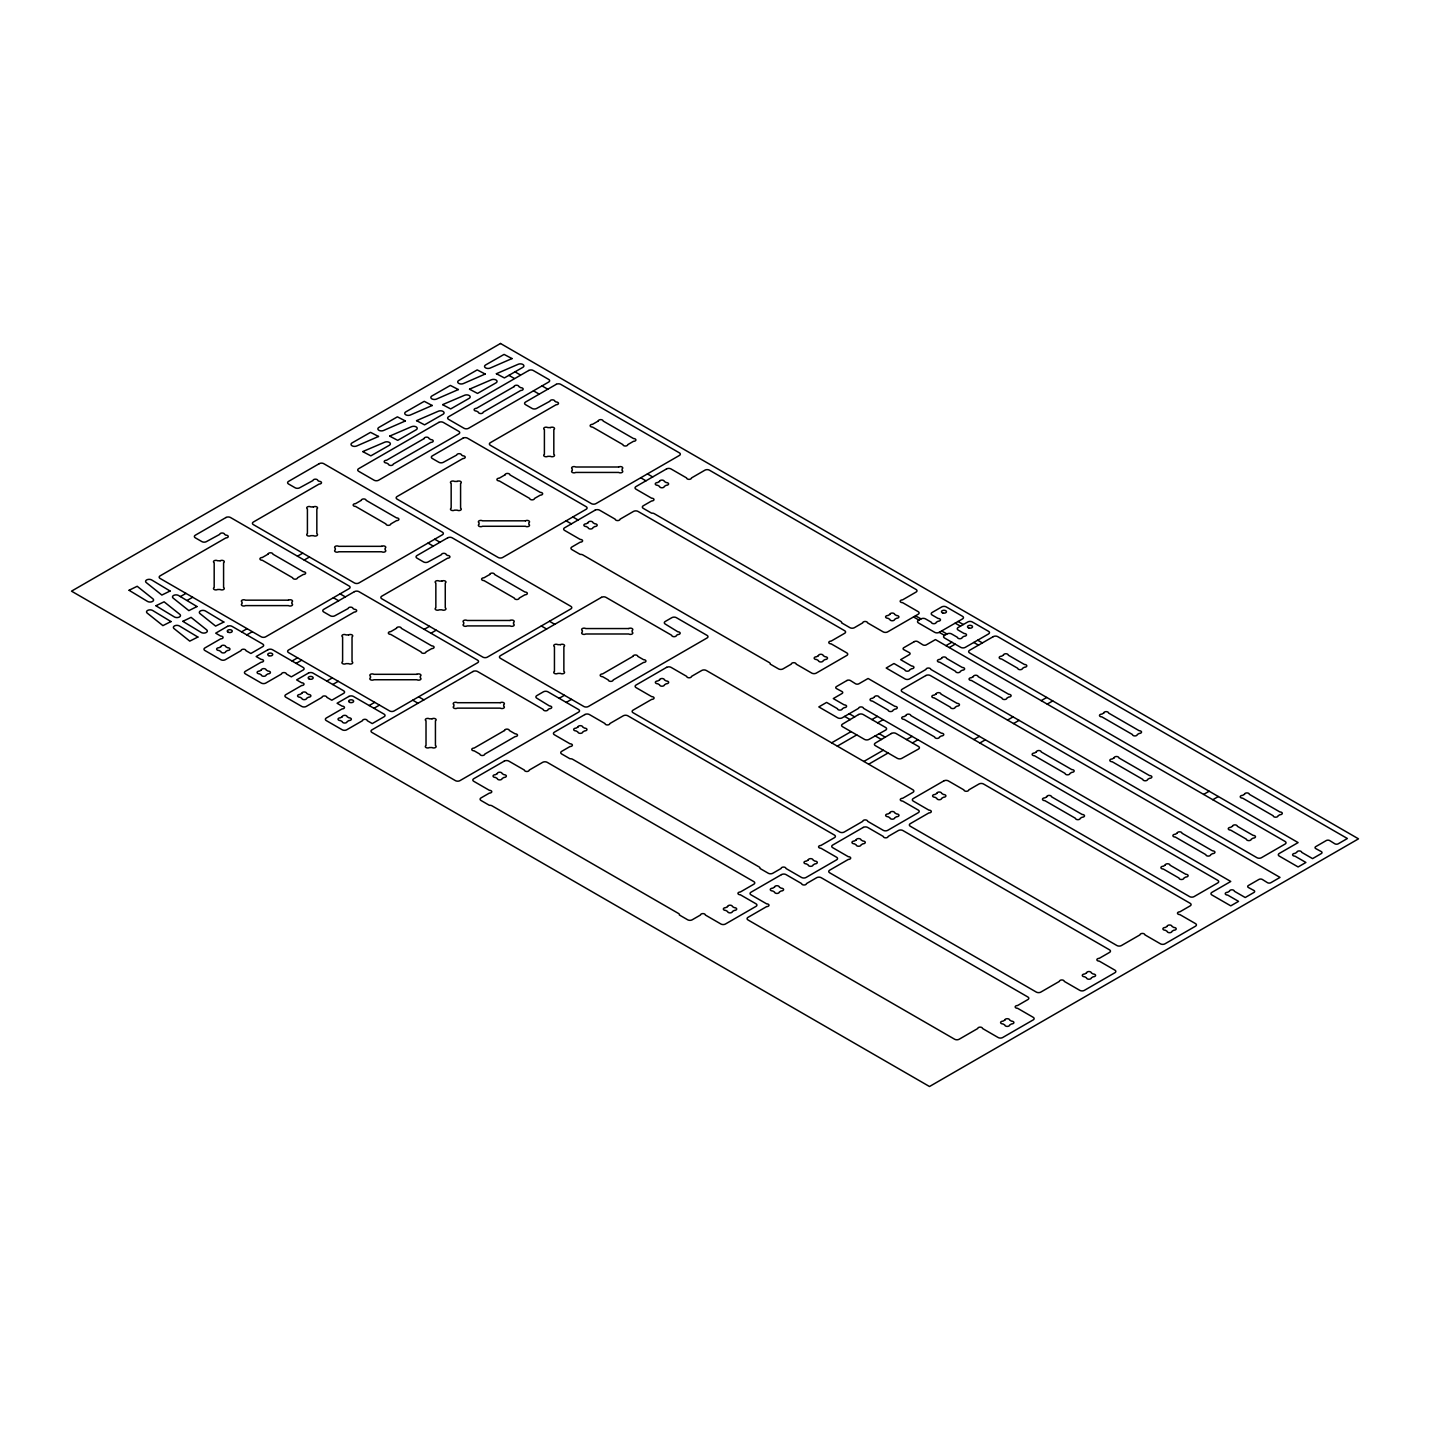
<?xml version="1.0" encoding="UTF-8"?>
<svg xmlns="http://www.w3.org/2000/svg" width="1430" height="1430" viewBox="0 0 1430 1430"><rect width="100%" height="100%" fill="white"/><g stroke="black" fill="none" stroke-linecap="round" stroke-linejoin="round"><path stroke-width="1.5" d="M180.43 596.56L185.954 593.379M187.133 600.439L192.657 597.24M297.476 556.181L302.767 553.142M304.179 560.06L309.47 557.003M241.563 631.863L247.104 628.682M246.8 634.884L252.341 631.702M292.06 661.018L297.583 657.818M296.135 663.377L301.676 660.177M326.791 681.073L332.332 677.874M424.227 629.361L429.501 626.322M332.743 684.505L338.284 681.306M430.931 633.24L436.204 630.183M369.172 705.544L374.696 702.345M373.945 708.297L379.468 705.097M559.166 698.323L564.439 695.284M566.226 702.416L571.5 699.359M921.027 618.886L918.453 620.37A3.164 1.823 0 0 0 918.453 622.944L934.755 632.346A3.164 1.823 0 0 0 939.224 632.346L962.533 618.904A3.164 1.823 0 0 0 962.533 616.312L946.231 606.91A3.164 1.823 0 0 0 941.762 606.91L932.163 612.451A3.164 1.823 0 0 0 932.163 615.043L938.08 618.457A2.395 1.394 0 0 1 940.475 619.851A2.395 1.394 0 0 1 938.08 621.228L936.221 622.3A2.395 1.394 0 0 1 933.826 623.695A2.395 1.394 0 0 1 931.413 622.3L925.496 618.886A3.164 1.823 0 0 0 921.027 618.886L915.486 615.83M944.497 635.403L947.071 633.919A3.164 1.823 0 0 1 951.54 633.919L957.457 637.333A2.395 1.394 0 0 0 959.852 638.727A2.395 1.394 0 0 0 962.265 637.333L964.106 636.261A2.395 1.394 0 0 0 966.519 634.884A2.395 1.394 0 0 0 964.106 633.49L958.189 630.076A3.164 1.823 0 0 1 958.189 627.484L967.806 621.943A3.164 1.823 0 0 1 972.275 621.943L988.559 631.345A3.164 1.823 0 0 1 988.559 633.937L965.25 647.379A3.164 1.823 0 0 1 960.781 647.379L944.497 637.977A3.164 1.823 0 0 1 944.497 635.403L939.26 632.328M945.963 645.645L951.88 642.231M949.27 647.558L955.169 644.144M831.617 742.849L851.065 731.624M871.925 719.576L877.448 716.376M837.319 746.138L856.767 734.913M877.627 722.865L883.168 719.683M863.845 761.457L883.293 750.232M906.549 739.56L912.09 736.379M868.636 764.228L888.084 752.984M912.394 742.939L917.917 739.757M973.848 739.525L979.389 736.343M1007.524 720.094L1013.066 716.895M1041.219 700.646L1046.742 697.447M979.854 742.992L985.395 739.811M1013.53 723.562L1019.072 720.363M1047.225 704.114L1052.748 700.915M1203.631 794.419L1209.172 791.219M1212.819 799.727L1218.36 796.528M958.029 621.496L963.319 624.535M955.186 623.14L960.46 626.179M542.006 385.886L547.797 389.228M515.032 371.872L520.323 374.91M977.691 640.211L982.41 642.928M973.794 642.463L978.531 645.18M508.955 375.375L514.246 378.414M533.462 390.819L539.253 394.162M941.655 630.952L946.946 633.99M913.538 616.956L918.954 620.084M647.433 473.902L652.706 476.959M640.729 477.781L646.002 480.82M572.84 516.963L578.131 520.02M566.137 520.842L571.428 523.88M849.241 713.731L854.729 716.895M879.093 733.644L885.331 737.236M844.612 716.412L850.242 719.648M875.106 735.86L881.47 739.542M434.738 539.217L440.011 542.256M428.035 543.078L433.308 546.135M549.477 621.264L554.751 624.32M541.327 625.982L546.6 629.021M340.09 593.861L345.381 596.9M333.387 597.722L338.678 600.779M418.615 696.821L423.906 699.86M412.752 700.2L418.025 703.256M362.863 451.666L370.853 455.848L389.318 445.284A3.539 2.038 0 0 0 389.514 442.514A3.539 2.038 0 0 0 384.759 442.174L362.88 451.523M378.521 436.472L356.624 446.017A3.539 2.038 0 0 1 351.869 445.677A3.539 2.038 0 0 1 352.066 442.907L370.531 432.343L378.521 436.472M389.711 436.15L397.701 440.351L416.166 429.786A3.539 2.038 0 0 0 416.362 427.016A3.539 2.038 0 0 0 411.608 426.676L389.729 436.079M405.369 420.956L383.472 430.519A3.539 2.038 0 0 1 378.718 430.18A3.539 2.038 0 0 1 378.914 427.409L397.397 416.845L405.369 420.956M416.559 420.652L424.549 424.853L443.032 414.271A3.539 2.038 0 0 0 443.229 411.518A3.539 2.038 0 0 0 438.456 411.179L416.559 420.652M432.235 405.459L410.339 415.022A3.539 2.038 0 0 1 405.566 414.664A3.539 2.038 0 0 1 405.763 411.911L424.245 401.33L432.235 405.53M442.692 404.726L450.682 408.926L469.147 398.362A3.539 2.038 0 0 0 469.344 395.592A3.539 2.038 0 0 0 464.589 395.252L442.71 404.583M458.351 389.55L436.454 399.095A3.539 2.038 0 0 1 431.699 398.756A3.539 2.038 0 0 1 431.896 395.985L450.361 385.421L458.351 389.55M469.541 389.228L477.531 393.429L495.996 382.865A3.539 2.038 0 0 0 496.192 380.094A3.539 2.038 0 0 0 491.437 379.754L469.541 389.157M485.199 374.034L463.302 383.598A3.539 2.038 0 0 1 458.547 383.258A3.539 2.038 0 0 1 458.744 380.487L477.209 369.905L485.199 374.034M496.389 373.731L504.379 377.931L522.844 367.349A3.539 2.038 0 0 0 523.04 364.579A3.539 2.038 0 0 0 518.286 364.239L496.389 373.731M512.065 358.537L490.15 368.082A3.539 2.038 0 0 1 485.396 367.742A3.539 2.038 0 0 1 485.592 364.972L504.075 354.408L512.065 358.608M129.093 590.304L147.522 601.44A3.539 2.038 0 0 0 152.313 601.565A3.539 2.038 0 0 0 152.903 598.812L137.191 586.282L129.111 590.232M155.995 605.82L174.424 616.974A3.539 2.038 0 0 0 179.215 617.099A3.539 2.038 0 0 0 179.805 614.346L164.093 601.816L156.031 605.694M170.081 591.019L161.858 595.059L146.253 582.564A3.539 2.038 0 0 1 146.843 579.829A3.539 2.038 0 0 1 151.634 579.937L170.081 591.019M171.028 621.532L162.913 625.625L147.201 613.095A3.539 2.038 0 0 1 147.791 610.342A3.539 2.038 0 0 1 152.581 610.449L171.01 621.603M182.843 621.335L201.273 632.489A3.539 2.038 0 0 0 206.063 632.596A3.539 2.038 0 0 0 206.671 629.844L191.066 617.349L182.843 621.335M196.983 606.552L188.867 610.628L173.155 598.098A3.539 2.038 0 0 1 173.745 595.363A3.539 2.038 0 0 1 178.536 595.47L196.983 606.552M197.876 637.047L189.761 641.123L174.049 628.592A3.539 2.038 0 0 1 174.639 625.84A3.539 2.038 0 0 1 179.429 625.965L197.876 637.047M223.831 622.05L215.608 626.09L200.003 613.613A3.539 2.038 0 0 1 200.593 610.86A3.539 2.038 0 0 1 205.384 610.968L223.831 622.05M858.554 714.535L842.52 724.116A3.164 1.823 0 0 0 842.52 726.69L864.524 739.399A3.164 1.823 0 0 0 868.993 739.399L885.581 730.14A3.164 1.823 0 0 0 885.671 727.513L863.112 714.482A3.164 1.823 0 0 0 858.554 714.535M891.408 733.483L875.357 743.064A3.164 1.823 0 0 0 875.357 745.656L897.361 758.347A3.164 1.823 0 0 0 901.83 758.347L918.435 749.088A3.164 1.823 0 0 0 918.507 746.478L895.949 733.447A3.164 1.823 0 0 0 891.408 733.483M500.5 343.486L71.5 591.162L929.5 1086.514L1358.5 838.838L500.5 343.486M226.012 517.499L195.284 535.231A3.164 1.823 0 0 0 195.284 537.805L201.916 541.63A3.164 1.823 0 0 0 206.313 541.666L219.755 534.355A2.395 1.394 0 0 1 222.204 533.015A2.395 1.394 0 0 1 224.564 534.391L225.851 535.142A2.395 1.394 0 0 1 228.246 536.518A2.395 1.394 0 0 1 225.851 537.912L160.106 575.861A3.164 1.823 0 0 0 160.106 578.453L261.207 636.815A3.164 1.823 0 0 0 265.676 636.815L349.17 588.606A3.164 1.823 0 0 0 349.17 586.032L230.48 517.499A3.164 1.823 0 0 0 226.012 517.499M319.265 463.66L288.538 481.392A3.164 1.823 0 0 0 288.538 483.983L295.152 487.791A3.164 1.823 0 0 0 299.549 487.845L313.009 480.516A2.395 1.394 0 0 1 315.44 479.175A2.395 1.394 0 0 1 317.818 480.569L319.087 481.302A2.395 1.394 0 0 1 321.5 482.697A2.395 1.394 0 0 1 319.087 484.073L253.342 522.039A3.164 1.823 0 0 0 253.342 524.613L354.443 582.975A3.164 1.823 0 0 0 358.912 582.975L442.424 534.766A3.164 1.823 0 0 0 442.424 532.192L323.734 463.66A3.164 1.823 0 0 0 319.265 463.66M438.813 422.404L358.626 468.7A3.164 1.823 0 0 0 358.626 471.274L374.142 480.23A3.164 1.823 0 0 0 378.61 480.23L458.798 433.933A3.164 1.823 0 0 0 458.798 431.36L443.282 422.404A3.164 1.823 0 0 0 438.813 422.404M528.743 370.477L448.555 416.774A3.164 1.823 0 0 0 448.555 419.348L464.071 428.303A3.164 1.823 0 0 0 468.54 428.303L548.727 382.024A3.164 1.823 0 0 0 548.727 379.433L533.211 370.477A3.164 1.823 0 0 0 528.743 370.477M424.174 438.545L386.583 460.246A2.395 1.394 0 0 0 384.187 461.622A2.395 1.394 0 0 0 386.583 463.016L388.442 464.089A2.395 1.394 0 0 0 390.855 465.465A2.395 1.394 0 0 0 393.25 464.089L430.841 442.388A2.395 1.394 0 0 0 433.236 440.994A2.395 1.394 0 0 0 430.841 439.618L428.982 438.545A2.395 1.394 0 0 0 426.569 437.151A2.395 1.394 0 0 0 424.174 438.545M514.103 386.618L476.512 408.319A2.395 1.394 0 0 0 474.117 409.713A2.395 1.394 0 0 0 476.512 411.089L478.371 412.162A2.395 1.394 0 0 0 480.766 413.556A2.395 1.394 0 0 0 483.179 412.162L520.752 390.462A2.395 1.394 0 0 0 523.166 389.085A2.395 1.394 0 0 0 520.752 387.691L518.893 386.618A2.395 1.394 0 0 0 516.498 385.242A2.395 1.394 0 0 0 514.103 386.618M462.998 438.17L432.271 455.902A3.164 1.823 0 0 0 432.271 458.476L438.903 462.301A3.164 1.823 0 0 0 443.3 462.337L456.742 455.026A2.395 1.394 0 0 1 459.191 453.685A2.395 1.394 0 0 1 461.55 455.062L462.837 455.812A2.395 1.394 0 0 1 465.233 457.189A2.395 1.394 0 0 1 462.837 458.583L397.093 496.532A3.164 1.823 0 0 0 397.093 499.124L498.194 557.486A3.164 1.823 0 0 0 502.663 557.486L586.157 509.277A3.164 1.823 0 0 0 586.157 506.685L467.467 438.17A3.164 1.823 0 0 0 462.998 438.17M556.252 384.33L525.525 402.062A3.164 1.823 0 0 0 525.525 404.654L532.139 408.462A3.164 1.823 0 0 0 536.536 408.497L549.996 401.187A2.395 1.394 0 0 1 552.427 399.846A2.395 1.394 0 0 1 554.804 401.222L556.073 401.973A2.395 1.394 0 0 1 558.486 403.349A2.395 1.394 0 0 1 556.073 404.744L490.329 442.692A3.164 1.823 0 0 0 490.329 445.284L591.43 503.646A3.164 1.823 0 0 0 595.899 503.646L679.411 455.437A3.164 1.823 0 0 0 679.411 452.863L560.721 384.33A3.164 1.823 0 0 0 556.252 384.33M268.071 554.161L262.316 557.486A2.395 1.394 0 0 0 259.92 558.88A2.395 1.394 0 0 0 262.316 560.256L292.703 577.809A2.395 1.394 0 0 0 295.116 579.186A2.395 1.394 0 0 0 297.512 577.809L303.267 574.485A2.395 1.394 0 0 0 305.663 573.09A2.395 1.394 0 0 0 303.267 571.714L272.88 554.161A2.395 1.394 0 0 0 270.467 552.784A2.395 1.394 0 0 0 268.071 554.161M361.325 500.321L355.57 503.646A2.395 1.394 0 0 0 353.156 505.04A2.395 1.394 0 0 0 355.57 506.417L385.957 523.97A2.395 1.394 0 0 0 388.352 525.346A2.395 1.394 0 0 0 390.748 523.97L396.503 520.645A2.395 1.394 0 0 0 398.916 519.251A2.395 1.394 0 0 0 396.503 517.875L366.116 500.321A2.395 1.394 0 0 0 363.721 498.945A2.395 1.394 0 0 0 361.325 500.321M227.531 626.34L215.698 633.168L220.685 636.046A2.395 1.394 0 0 1 223.08 637.44A2.395 1.394 0 0 1 220.685 638.835L204.901 647.933A3.164 1.823 0 0 0 204.901 650.507L220.846 659.713A3.164 1.823 0 0 0 225.314 659.713L241.08 650.614A2.395 1.394 0 0 1 243.493 649.22A2.395 1.394 0 0 1 245.889 650.614L250.876 653.492L262.727 646.646A3.164 1.823 0 0 0 262.727 644.072L232 626.34A3.164 1.823 0 0 0 227.531 626.34M505.058 474.832L499.302 478.156A2.395 1.394 0 0 0 496.907 479.533A2.395 1.394 0 0 0 499.302 480.927L529.69 498.462A2.395 1.394 0 0 0 532.103 499.856A2.395 1.394 0 0 0 534.498 498.462L540.254 495.155A2.395 1.394 0 0 0 542.649 493.761A2.395 1.394 0 0 0 540.254 492.367L509.867 474.832A2.395 1.394 0 0 0 507.453 473.437A2.395 1.394 0 0 0 505.058 474.832M598.312 420.992L592.556 424.317A2.395 1.394 0 0 0 590.143 425.711A2.395 1.394 0 0 0 592.556 427.087L622.944 444.641A2.395 1.394 0 0 0 625.339 446.017A2.395 1.394 0 0 0 627.734 444.641L633.49 441.316A2.395 1.394 0 0 0 635.903 439.922A2.395 1.394 0 0 0 633.49 438.545L603.102 420.992A2.395 1.394 0 0 0 600.707 419.616A2.395 1.394 0 0 0 598.312 420.992M220.899 646.646L219.04 647.719A2.395 1.394 0 0 0 216.627 649.095A2.395 1.394 0 0 0 219.04 650.489L220.899 651.562A2.395 1.394 0 0 0 223.295 652.938A2.395 1.394 0 0 0 225.69 651.562L227.549 650.489A2.395 1.394 0 0 0 229.962 649.095A2.395 1.394 0 0 0 227.549 647.719L225.69 646.646A2.395 1.394 0 0 0 223.295 645.252A2.395 1.394 0 0 0 220.899 646.646M354.443 591.645L323.716 609.377A3.164 1.823 0 0 0 323.716 611.969L330.348 615.776A3.164 1.823 0 0 0 334.745 615.83L348.187 608.501A2.395 1.394 0 0 1 350.636 607.16A2.395 1.394 0 0 1 352.995 608.554L354.282 609.287A2.395 1.394 0 0 1 356.678 610.682A2.395 1.394 0 0 1 354.282 612.058L288.538 650.024A3.164 1.823 0 0 0 288.538 652.598L389.639 710.96A3.164 1.823 0 0 0 394.108 710.96L477.602 662.751A3.164 1.823 0 0 0 477.602 660.177L358.912 591.645A3.164 1.823 0 0 0 354.443 591.645M447.697 537.805L416.97 555.555A3.164 1.823 0 0 0 416.97 558.129L423.584 561.954A3.164 1.823 0 0 0 427.981 561.99L441.441 554.679A2.395 1.394 0 0 1 443.872 553.321A2.395 1.394 0 0 1 446.249 554.715L447.519 555.448A2.395 1.394 0 0 1 449.932 556.842A2.395 1.394 0 0 1 447.519 558.218L381.774 596.185A3.164 1.823 0 0 0 381.774 598.759L482.875 657.139A3.164 1.823 0 0 0 487.344 657.139L570.856 608.912A3.164 1.823 0 0 0 570.856 606.338L452.166 537.805A3.164 1.823 0 0 0 447.697 537.805M268 649.703L256.149 656.531L261.136 659.409A2.395 1.394 0 0 1 263.549 660.803A2.395 1.394 0 0 1 261.136 662.197L245.37 671.296A3.164 1.823 0 0 0 245.37 673.87L261.315 683.075A3.164 1.823 0 0 0 265.783 683.075L281.549 673.977A2.395 1.394 0 0 1 283.944 672.583A2.395 1.394 0 0 1 286.358 673.977L291.345 676.855L303.178 670.009A3.164 1.823 0 0 0 303.178 667.435L272.469 649.703A3.164 1.823 0 0 0 268 649.703M261.35 670.009L259.491 671.081A2.395 1.394 0 0 0 257.096 672.457A2.395 1.394 0 0 0 259.491 673.852L261.35 674.924A2.395 1.394 0 0 0 263.764 676.301A2.395 1.394 0 0 0 266.159 674.924L268.018 673.852A2.395 1.394 0 0 0 270.413 672.457A2.395 1.394 0 0 0 268.018 671.081L266.159 670.009A2.395 1.394 0 0 0 263.764 668.614A2.395 1.394 0 0 0 261.35 670.009M308.469 673.065L296.618 679.894L301.605 682.771A2.395 1.394 0 0 1 304.018 684.166A2.395 1.394 0 0 1 301.605 685.542L285.839 694.658A3.164 1.823 0 0 0 285.839 697.232L301.784 706.438A3.164 1.823 0 0 0 306.252 706.438L322.018 697.34A2.395 1.394 0 0 1 324.413 695.945A2.395 1.394 0 0 1 326.827 697.34L331.814 700.217L343.647 693.371A3.164 1.823 0 0 0 343.647 690.797L312.938 673.065A3.164 1.823 0 0 0 308.469 673.065M595.112 510.17L564.564 527.813A3.164 1.823 0 0 0 564.564 530.387L580.187 539.414A2.395 1.394 0 0 1 582.6 540.808A2.395 1.394 0 0 1 580.187 542.185L571.857 547.011A3.164 1.823 0 0 0 571.857 549.585L580.169 554.393A3.164 1.823 0 0 1 582.832 554.912L769.304 662.573A3.164 1.823 0 0 1 770.198 664.092L778.528 668.9A3.164 1.823 0 0 0 782.997 668.9L791.326 664.092A2.395 1.394 0 0 1 793.739 662.698A2.395 1.394 0 0 1 796.135 664.092L811.775 673.119A3.164 1.823 0 0 0 816.244 673.119L846.792 655.476A3.164 1.823 0 0 0 846.792 652.884L831.17 643.857A2.395 1.394 0 0 1 828.774 642.481A2.395 1.394 0 0 1 831.17 641.087L844.665 633.293A3.164 1.823 0 0 0 844.665 630.719L637.995 511.404A3.164 1.823 0 0 0 633.526 511.404L620.03 519.197A2.395 1.394 0 0 1 617.617 520.574A2.395 1.394 0 0 1 615.222 519.197L599.581 510.17A3.164 1.823 0 0 0 595.112 510.17M666.523 468.933L635.975 486.575A3.164 1.823 0 0 0 635.975 489.167L651.597 498.194A2.395 1.394 0 0 1 653.993 499.571A2.395 1.394 0 0 1 651.597 500.965L643.268 505.773A3.164 1.823 0 0 0 643.268 508.347L651.58 513.155A3.164 1.823 0 0 1 654.243 513.674L840.715 621.335A3.164 1.823 0 0 1 841.609 622.872L849.938 627.681A3.164 1.823 0 0 0 854.407 627.681L862.737 622.854A2.395 1.394 0 0 1 865.15 621.478A2.395 1.394 0 0 1 867.545 622.854L883.186 631.881A3.164 1.823 0 0 0 887.655 631.881L918.203 614.239A3.164 1.823 0 0 0 918.203 611.665L902.58 602.638A2.395 1.394 0 0 1 900.167 601.244A2.395 1.394 0 0 1 902.58 599.867L916.076 592.074A3.164 1.823 0 0 0 916.076 589.5L709.405 470.166A3.164 1.823 0 0 0 704.936 470.166L691.441 477.96A2.395 1.394 0 0 1 689.028 479.354A2.395 1.394 0 0 1 686.632 477.96L670.992 468.933A3.164 1.823 0 0 0 666.523 468.933M396.503 628.306L390.748 631.631A2.395 1.394 0 0 0 388.352 633.025A2.395 1.394 0 0 0 390.748 634.402L421.135 651.955A2.395 1.394 0 0 0 423.548 653.331A2.395 1.394 0 0 0 425.943 651.955L431.699 648.63A2.395 1.394 0 0 0 434.094 647.236A2.395 1.394 0 0 0 431.699 645.86L401.312 628.306A2.395 1.394 0 0 0 398.899 626.93A2.395 1.394 0 0 0 396.503 628.306M489.757 574.485L484.001 577.792A2.395 1.394 0 0 0 481.588 579.186A2.395 1.394 0 0 0 484.001 580.58L514.389 598.115A2.395 1.394 0 0 0 516.784 599.51A2.395 1.394 0 0 0 519.179 598.115L524.935 594.791A2.395 1.394 0 0 0 527.348 593.414A2.395 1.394 0 0 0 524.935 592.02L494.548 574.485A2.395 1.394 0 0 0 492.152 573.09A2.395 1.394 0 0 0 489.757 574.485M588.123 522.701L586.264 523.773A2.395 1.394 0 0 0 583.869 525.15A2.395 1.394 0 0 0 586.264 526.544L588.123 527.616A2.395 1.394 0 0 0 590.519 528.993A2.395 1.394 0 0 0 592.932 527.616L594.773 526.544A2.395 1.394 0 0 0 597.186 525.15A2.395 1.394 0 0 0 594.773 523.773L592.932 522.701A2.395 1.394 0 0 0 590.519 521.307A2.395 1.394 0 0 0 588.123 522.701M659.534 481.463L657.675 482.536A2.395 1.394 0 0 0 655.262 483.93A2.395 1.394 0 0 0 657.675 485.306L659.534 486.379A2.395 1.394 0 0 0 661.929 487.773A2.395 1.394 0 0 0 664.324 486.379L666.183 485.306A2.395 1.394 0 0 0 668.597 483.93A2.395 1.394 0 0 0 666.183 482.536L664.324 481.463A2.395 1.394 0 0 0 661.929 480.087A2.395 1.394 0 0 0 659.534 481.463M301.819 693.371L299.96 694.444A2.395 1.394 0 0 0 297.565 695.82A2.395 1.394 0 0 0 299.96 697.214L301.819 698.287A2.395 1.394 0 0 0 304.233 699.663A2.395 1.394 0 0 0 306.628 698.287L308.487 697.214A2.395 1.394 0 0 0 310.882 695.82A2.395 1.394 0 0 0 308.487 694.444L306.628 693.371A2.395 1.394 0 0 0 304.233 691.977A2.395 1.394 0 0 0 301.819 693.371M348.92 696.428L337.087 703.256L342.074 706.134A2.395 1.394 0 0 1 344.469 707.528A2.395 1.394 0 0 1 342.074 708.923L326.29 718.021A3.164 1.823 0 0 0 326.29 720.595L342.235 729.8A3.164 1.823 0 0 0 346.704 729.8L362.487 720.702A2.395 1.394 0 0 1 364.882 719.308A2.395 1.394 0 0 1 367.278 720.702L372.265 723.58L384.116 716.734A3.164 1.823 0 0 0 384.116 714.16L353.389 696.428A3.164 1.823 0 0 0 348.92 696.428M342.288 716.734L340.429 717.806A2.395 1.394 0 0 0 338.034 719.183A2.395 1.394 0 0 0 340.429 720.577L342.288 721.65A2.395 1.394 0 0 0 344.684 723.026A2.395 1.394 0 0 0 347.097 721.65L348.938 720.577A2.395 1.394 0 0 0 351.351 719.183A2.395 1.394 0 0 0 348.938 717.806L347.097 716.734A2.395 1.394 0 0 0 344.684 715.34A2.395 1.394 0 0 0 342.288 716.734M473.044 671.492L371.943 729.854A3.164 1.823 0 0 0 371.943 732.446L455.455 780.655A3.164 1.823 0 0 0 459.924 780.655L578.614 712.122A3.164 1.823 0 0 0 578.614 709.548L547.904 691.798A3.164 1.823 0 0 0 543.436 691.798L536.804 695.624A3.164 1.823 0 0 0 536.75 698.162L549.424 705.937A2.395 1.394 0 0 1 551.748 707.332A2.395 1.394 0 0 1 549.352 708.708L548.065 709.441A2.395 1.394 0 0 1 545.67 710.835A2.395 1.394 0 0 1 543.257 709.441L477.513 671.492A3.164 1.823 0 0 0 473.044 671.492M601.476 597.347L500.375 655.709A3.164 1.823 0 0 0 500.375 658.283L583.887 706.509A3.164 1.823 0 0 0 588.356 706.509L707.046 637.977A3.164 1.823 0 0 0 707.046 635.385L676.336 617.653A3.164 1.823 0 0 0 671.868 617.653L665.236 621.478A3.164 1.823 0 0 0 665.182 624.016L677.856 631.792A2.395 1.394 0 0 1 680.179 633.186A2.395 1.394 0 0 1 677.784 634.562L676.497 635.295A2.395 1.394 0 0 1 674.102 636.69A2.395 1.394 0 0 1 671.689 635.295L605.945 597.347A3.164 1.823 0 0 0 601.476 597.347M504.558 730.498L474.17 748.051A2.395 1.394 0 0 0 471.757 749.427A2.395 1.394 0 0 0 474.17 750.822L479.926 754.146A2.395 1.394 0 0 0 482.321 755.523A2.395 1.394 0 0 0 484.716 754.146L515.104 736.593A2.395 1.394 0 0 0 517.517 735.217A2.395 1.394 0 0 0 515.104 733.822L509.348 730.498A2.395 1.394 0 0 0 506.953 729.121A2.395 1.394 0 0 0 504.558 730.498M632.99 656.352L602.602 673.905A2.395 1.394 0 0 0 600.189 675.282A2.395 1.394 0 0 0 602.602 676.676L608.358 680.001A2.395 1.394 0 0 0 610.753 681.377A2.395 1.394 0 0 0 613.148 680.001L643.536 662.448A2.395 1.394 0 0 0 645.949 661.071A2.395 1.394 0 0 0 643.536 659.677L637.78 656.352A2.395 1.394 0 0 0 635.385 654.976A2.395 1.394 0 0 0 632.99 656.352M504.307 761.082L473.741 778.724A3.164 1.823 0 0 0 473.741 781.298L489.382 790.325A2.395 1.394 0 0 1 491.777 791.72A2.395 1.394 0 0 1 489.382 793.096L481.034 797.904A3.164 1.823 0 0 0 481.034 800.496L489.364 805.304A3.164 1.823 0 0 1 492.009 805.823L678.499 913.466A3.164 1.823 0 0 1 679.393 915.003L687.705 919.812A3.164 1.823 0 0 0 692.174 919.812L700.521 915.003A2.395 1.394 0 0 1 702.917 913.609A2.395 1.394 0 0 1 705.33 915.003L720.952 924.03A3.164 1.823 0 0 0 725.421 924.03L755.987 906.388A3.164 1.823 0 0 0 755.987 903.796L740.347 894.769A2.395 1.394 0 0 1 737.952 893.393A2.395 1.394 0 0 1 740.347 891.998L753.842 884.205A3.164 1.823 0 0 0 753.842 881.631L547.172 762.315A3.164 1.823 0 0 0 542.703 762.315L529.207 770.091A2.395 1.394 0 0 1 526.812 771.485A2.395 1.394 0 0 1 524.417 770.091L508.776 761.082A3.164 1.823 0 0 0 504.307 761.082M584.924 714.535L554.357 732.178A3.164 1.823 0 0 0 554.357 734.752L569.998 743.779A2.395 1.394 0 0 1 572.393 745.173A2.395 1.394 0 0 1 569.998 746.549L561.65 751.376A3.164 1.823 0 0 0 561.65 753.95L569.98 758.758A3.164 1.823 0 0 1 572.626 759.276L759.098 866.938A3.164 1.823 0 0 1 760.009 868.475L768.321 873.265A3.164 1.823 0 0 0 772.79 873.265L781.138 868.457A2.395 1.394 0 0 1 783.533 867.063A2.395 1.394 0 0 1 785.928 868.457L801.569 877.484A3.164 1.823 0 0 0 806.037 877.484L836.604 859.841A3.164 1.823 0 0 0 836.604 857.249L820.963 848.24A2.395 1.394 0 0 1 818.568 846.846A2.395 1.394 0 0 1 820.963 845.452L834.459 837.676A3.164 1.823 0 0 0 834.459 835.084L627.788 715.769A3.164 1.823 0 0 0 623.319 715.769L609.824 723.562A2.395 1.394 0 0 1 607.428 724.939A2.395 1.394 0 0 1 605.015 723.562L589.392 714.535A3.164 1.823 0 0 0 584.924 714.535M666.595 667.363L636.046 685.024A3.164 1.823 0 0 0 636.046 687.598L651.669 696.625A2.395 1.394 0 0 1 654.082 698.019A2.395 1.394 0 0 1 651.669 699.395L633.061 710.138A3.164 1.823 0 0 0 633.061 712.73L839.732 832.046A3.164 1.823 0 0 0 844.201 832.046L862.808 821.303A2.395 1.394 0 0 1 865.222 819.908A2.395 1.394 0 0 1 867.617 821.303L883.257 830.33A3.164 1.823 0 0 0 887.726 830.33L918.275 812.687A3.164 1.823 0 0 0 918.275 810.095L902.652 801.068A2.395 1.394 0 0 1 900.257 799.692A2.395 1.394 0 0 1 902.652 798.298L912.93 792.363A3.164 1.823 0 0 0 912.93 789.789L706.259 670.456A3.164 1.823 0 0 0 701.79 670.456L691.512 676.39A2.395 1.394 0 0 1 689.099 677.784A2.395 1.394 0 0 1 686.704 676.39L671.063 667.363A3.164 1.823 0 0 0 666.595 667.363M497.3 773.612L495.441 774.685A2.395 1.394 0 0 0 493.046 776.061A2.395 1.394 0 0 0 495.441 777.455L497.3 778.528A2.395 1.394 0 0 0 499.714 779.904A2.395 1.394 0 0 0 502.109 778.528L503.968 777.455A2.395 1.394 0 0 0 506.363 776.061A2.395 1.394 0 0 0 503.968 774.685L502.109 773.612A2.395 1.394 0 0 0 499.714 772.218A2.395 1.394 0 0 0 497.3 773.612M577.917 727.066L576.058 728.138A2.395 1.394 0 0 0 573.662 729.514A2.395 1.394 0 0 0 576.058 730.909L577.917 731.981A2.395 1.394 0 0 0 580.33 733.358A2.395 1.394 0 0 0 582.725 731.981L584.584 730.909A2.395 1.394 0 0 0 586.979 729.514A2.395 1.394 0 0 0 584.584 728.138L582.725 727.066A2.395 1.394 0 0 0 580.33 725.671A2.395 1.394 0 0 0 577.917 727.066M659.605 679.911L657.746 680.984A2.395 1.394 0 0 0 655.351 682.36A2.395 1.394 0 0 0 657.746 683.755L659.605 684.827A2.395 1.394 0 0 0 662.001 686.203A2.395 1.394 0 0 0 664.414 684.827L666.255 683.755A2.395 1.394 0 0 0 668.668 682.36A2.395 1.394 0 0 0 666.255 680.984L664.414 679.911A2.395 1.394 0 0 0 662.001 678.517A2.395 1.394 0 0 0 659.605 679.911M818.443 655.673L816.584 656.745A2.395 1.394 0 0 0 814.171 658.122A2.395 1.394 0 0 0 816.584 659.516L818.443 660.589A2.395 1.394 0 0 0 820.838 661.965A2.395 1.394 0 0 0 823.233 660.589L825.092 659.516A2.395 1.394 0 0 0 827.505 658.122A2.395 1.394 0 0 0 825.092 656.745L823.233 655.673A2.395 1.394 0 0 0 820.838 654.279A2.395 1.394 0 0 0 818.443 655.673M889.835 614.435L887.994 615.508A2.395 1.394 0 0 0 885.581 616.902A2.395 1.394 0 0 0 887.994 618.278L889.835 619.351A2.395 1.394 0 0 0 892.249 620.745A2.395 1.394 0 0 0 894.644 619.351L896.503 618.278A2.395 1.394 0 0 0 898.898 616.902A2.395 1.394 0 0 0 896.503 615.508L894.644 614.435A2.395 1.394 0 0 0 892.249 613.059A2.395 1.394 0 0 0 889.835 614.435M846.971 680.501L836.425 686.597A2.395 1.394 0 0 0 836.496 688.599L841.966 691.512A2.395 1.394 0 0 1 842.038 693.514L833.279 698.573L844.201 704.883A2.395 1.394 0 0 1 846.596 706.259A2.395 1.394 0 0 1 844.201 707.653L842.342 708.726A2.395 1.394 0 0 1 839.946 710.102A2.395 1.394 0 0 1 837.533 708.726L826.612 702.416L818.818 706.921L837.712 717.824A3.164 1.823 0 0 0 842.181 717.824L858.644 708.297A2.395 1.394 0 0 1 861.057 706.921A2.395 1.394 0 0 1 863.452 708.297L1189.599 896.61A3.164 1.823 0 0 0 1194.068 896.61L1217.752 882.936A3.164 1.823 0 0 0 1217.752 880.344L868.099 678.481L858.947 683.755A2.395 1.394 0 0 1 855.48 683.719L850.439 680.555A2.395 1.394 0 0 0 846.971 680.501M914.324 641.623L903.778 647.701A2.395 1.394 0 0 0 903.849 649.703L909.337 652.616A2.395 1.394 0 0 1 909.391 654.618L900.632 659.677L911.553 665.987A2.395 1.394 0 0 1 913.949 667.363A2.395 1.394 0 0 1 911.553 668.757L909.695 669.83A2.395 1.394 0 0 1 907.299 671.206A2.395 1.394 0 0 1 904.886 669.83L893.982 663.52L886.189 668.025L905.065 678.928A3.164 1.823 0 0 0 909.534 678.928L926.014 669.401A2.395 1.394 0 0 1 928.41 668.025A2.395 1.394 0 0 1 930.805 669.401L1256.97 857.714A3.164 1.823 0 0 0 1261.439 857.714L1285.105 844.04A3.164 1.823 0 0 0 1285.105 841.466L935.452 639.585L926.3 644.859A2.395 1.394 0 0 1 922.833 644.823L917.792 641.659A2.395 1.394 0 0 0 914.324 641.623M874.302 697.232L872.443 698.305A2.395 1.394 0 0 0 870.048 699.699A2.395 1.394 0 0 0 872.443 701.075L888.209 710.192A2.395 1.394 0 0 0 890.604 711.568A2.395 1.394 0 0 0 893.017 710.192L894.858 709.119A2.395 1.394 0 0 0 897.271 707.725A2.395 1.394 0 0 0 894.858 706.349L879.093 697.232A2.395 1.394 0 0 0 876.697 695.856A2.395 1.394 0 0 0 874.302 697.232M941.655 658.336L939.796 659.409A2.395 1.394 0 0 0 937.401 660.803A2.395 1.394 0 0 0 939.796 662.197L955.562 671.296A2.395 1.394 0 0 0 957.957 672.672A2.395 1.394 0 0 0 960.37 671.296L962.229 670.223A2.395 1.394 0 0 0 964.624 668.829A2.395 1.394 0 0 0 962.229 667.452L946.463 658.336A2.395 1.394 0 0 0 944.05 656.96A2.395 1.394 0 0 0 941.655 658.336M925.889 675.532L902.205 689.206A3.164 1.823 0 0 0 902.205 691.798L1230.765 881.47L1211.889 892.374A3.164 1.823 0 0 0 1211.889 894.966L1230.765 905.851L1238.559 901.365L1227.637 895.055A2.395 1.394 0 0 1 1225.242 893.661A2.395 1.394 0 0 1 1227.637 892.284L1229.496 891.212A2.395 1.394 0 0 1 1231.909 889.818A2.395 1.394 0 0 1 1234.304 891.212L1245.226 897.522L1253.985 892.445A2.395 1.394 0 0 0 1253.913 890.461L1248.444 887.529A2.395 1.394 0 0 1 1248.372 885.528L1258.918 879.45A2.395 1.394 0 0 1 1262.368 879.486L1267.427 882.65A2.395 1.394 0 0 0 1270.895 882.685L1280.029 877.412L930.358 675.532A3.164 1.823 0 0 0 925.889 675.532M993.26 636.636L969.576 650.31A3.164 1.823 0 0 0 969.576 652.902L1298.118 842.592L1279.242 853.478A3.164 1.823 0 0 0 1279.242 856.07L1298.118 866.955L1305.912 862.469L1294.99 856.159A2.395 1.394 0 0 1 1292.595 854.765A2.395 1.394 0 0 1 1294.99 853.388L1296.849 852.316A2.395 1.394 0 0 1 1299.262 850.922A2.395 1.394 0 0 1 1301.658 852.316L1312.579 858.626L1321.338 853.549A2.395 1.394 0 0 0 1321.266 851.565L1315.797 848.634A2.395 1.394 0 0 1 1315.725 846.649L1326.271 840.554A2.395 1.394 0 0 1 1329.721 840.59L1334.78 843.754A2.395 1.394 0 0 0 1338.248 843.789L1347.382 838.516L997.729 636.636A3.164 1.823 0 0 0 993.26 636.636M936.096 694.033L934.237 695.105A2.395 1.394 0 0 0 931.842 696.481A2.395 1.394 0 0 0 934.237 697.876L950.396 707.207A2.395 1.394 0 0 0 952.791 708.583A2.395 1.394 0 0 0 955.204 707.207L957.063 706.134A2.395 1.394 0 0 0 959.459 704.74A2.395 1.394 0 0 0 957.063 703.346L940.904 694.033A2.395 1.394 0 0 0 938.491 692.638A2.395 1.394 0 0 0 936.096 694.033M1003.449 655.137L1001.59 656.209A2.395 1.394 0 0 0 999.195 657.586A2.395 1.394 0 0 0 1001.59 658.98L1017.749 668.311A2.395 1.394 0 0 0 1020.162 669.687A2.395 1.394 0 0 0 1022.557 668.311L1024.416 667.238A2.395 1.394 0 0 0 1026.812 665.844A2.395 1.394 0 0 0 1024.416 664.467L1008.257 655.137A2.395 1.394 0 0 0 1005.862 653.742A2.395 1.394 0 0 0 1003.449 655.137M905.976 715.518L904.118 716.591A2.395 1.394 0 0 0 901.704 717.985A2.395 1.394 0 0 0 904.118 719.361L934.702 737.022A2.395 1.394 0 0 0 937.097 738.416A2.395 1.394 0 0 0 939.492 737.022L941.351 735.95A2.395 1.394 0 0 0 943.764 734.573A2.395 1.394 0 0 0 941.351 733.179L910.767 715.518A2.395 1.394 0 0 0 908.372 714.142A2.395 1.394 0 0 0 905.976 715.518M973.33 676.622L971.471 677.695A2.395 1.394 0 0 0 969.057 679.089A2.395 1.394 0 0 0 971.471 680.466L1002.055 698.126A2.395 1.394 0 0 0 1004.45 699.52A2.395 1.394 0 0 0 1006.863 698.126L1008.704 697.053A2.395 1.394 0 0 0 1011.117 695.677A2.395 1.394 0 0 0 1008.704 694.283L978.12 676.622A2.395 1.394 0 0 0 975.725 675.246A2.395 1.394 0 0 0 973.33 676.622M781.531 874.588L750.965 892.231A3.164 1.823 0 0 0 750.965 894.805L766.605 903.832A2.395 1.394 0 0 1 769 905.226A2.395 1.394 0 0 1 766.605 906.62L747.997 917.363A3.164 1.823 0 0 0 747.997 919.937L954.668 1039.253A3.164 1.823 0 0 0 959.137 1039.253L977.745 1028.51A2.395 1.394 0 0 1 980.14 1027.133A2.395 1.394 0 0 1 982.553 1028.51L998.176 1037.537A3.164 1.823 0 0 0 1002.644 1037.537L1033.211 1019.894A3.164 1.823 0 0 0 1033.211 1017.32L1017.588 1008.293A2.395 1.394 0 0 1 1015.175 1006.899A2.395 1.394 0 0 1 1017.588 1005.522L1027.866 999.588A3.164 1.823 0 0 0 1027.866 996.996L821.178 877.68A3.164 1.823 0 0 0 816.709 877.68L806.449 883.615A2.395 1.394 0 0 1 804.035 884.991A2.395 1.394 0 0 1 801.64 883.615L786 874.588A3.164 1.823 0 0 0 781.531 874.588M863.22 827.434L832.653 845.076A3.164 1.823 0 0 0 832.653 847.65L848.294 856.677A2.395 1.394 0 0 1 850.689 858.072A2.395 1.394 0 0 1 848.294 859.448L829.668 870.191A3.164 1.823 0 0 0 829.668 872.783L1036.339 992.098A3.164 1.823 0 0 0 1040.808 992.098L1059.433 981.355A2.395 1.394 0 0 1 1061.829 979.961A2.395 1.394 0 0 1 1064.224 981.355L1079.865 990.382A3.164 1.823 0 0 0 1084.333 990.382L1114.9 972.74A3.164 1.823 0 0 0 1114.9 970.148L1099.259 961.121A2.395 1.394 0 0 1 1096.864 959.745A2.395 1.394 0 0 1 1099.259 958.35L1109.537 952.416A3.164 1.823 0 0 0 1109.537 949.842L902.866 830.526A3.164 1.823 0 0 0 898.398 830.526L888.119 836.461A2.395 1.394 0 0 1 885.724 837.837A2.395 1.394 0 0 1 883.311 836.461L867.688 827.434A3.164 1.823 0 0 0 863.22 827.434M943.836 780.887L913.27 798.53A3.164 1.823 0 0 0 913.27 801.104L928.892 810.131A2.395 1.394 0 0 1 931.305 811.525A2.395 1.394 0 0 1 928.892 812.919L910.284 823.662A3.164 1.823 0 0 0 910.284 826.236L1116.955 945.552A3.164 1.823 0 0 0 1121.424 945.552L1140.05 934.809A2.395 1.394 0 0 1 1142.445 933.433A2.395 1.394 0 0 1 1144.84 934.809L1160.481 943.836A3.164 1.823 0 0 0 1164.95 943.836L1195.516 926.193A3.164 1.823 0 0 0 1195.516 923.619L1179.875 914.592A2.395 1.394 0 0 1 1177.48 913.198A2.395 1.394 0 0 1 1179.875 911.822L1190.153 905.887A3.164 1.823 0 0 0 1190.153 903.295L983.483 783.98A3.164 1.823 0 0 0 979.014 783.98L968.736 789.914A2.395 1.394 0 0 1 966.34 791.291A2.395 1.394 0 0 1 963.927 789.914L948.304 780.887A3.164 1.823 0 0 0 943.836 780.887M727.62 906.584L725.761 907.639A2.395 1.394 0 0 0 723.365 909.033A2.395 1.394 0 0 0 725.761 910.427L727.62 911.5A2.395 1.394 0 0 0 730.015 912.876A2.395 1.394 0 0 0 732.428 911.5L734.287 910.427A2.395 1.394 0 0 0 736.682 909.033A2.395 1.394 0 0 0 734.287 907.639L732.428 906.584A2.395 1.394 0 0 0 730.015 905.19A2.395 1.394 0 0 0 727.62 906.584M808.236 860.038L806.377 861.11A2.395 1.394 0 0 0 803.982 862.487A2.395 1.394 0 0 0 806.377 863.881L808.236 864.953A2.395 1.394 0 0 0 810.631 866.33A2.395 1.394 0 0 0 813.044 864.953L814.885 863.881A2.395 1.394 0 0 0 817.299 862.487A2.395 1.394 0 0 0 814.885 861.11L813.044 860.038A2.395 1.394 0 0 0 810.631 858.644A2.395 1.394 0 0 0 808.236 860.038M889.925 812.884L888.066 813.938A2.395 1.394 0 0 0 885.653 815.332A2.395 1.394 0 0 0 888.066 816.727L889.925 817.799A2.395 1.394 0 0 0 892.32 819.175A2.395 1.394 0 0 0 894.715 817.799L896.574 816.727A2.395 1.394 0 0 0 898.987 815.332A2.395 1.394 0 0 0 896.574 813.938L894.715 812.884A2.395 1.394 0 0 0 892.32 811.489A2.395 1.394 0 0 0 889.925 812.884M774.542 887.118L772.683 888.191A2.395 1.394 0 0 0 770.27 889.585A2.395 1.394 0 0 0 772.683 890.962L774.542 892.034A2.395 1.394 0 0 0 776.937 893.428A2.395 1.394 0 0 0 779.332 892.034L781.191 890.962A2.395 1.394 0 0 0 783.604 889.585A2.395 1.394 0 0 0 781.191 888.191L779.332 887.118A2.395 1.394 0 0 0 776.937 885.724A2.395 1.394 0 0 0 774.542 887.118M856.213 839.964L854.354 841.037A2.395 1.394 0 0 0 851.958 842.413A2.395 1.394 0 0 0 854.354 843.807L856.213 844.88A2.395 1.394 0 0 0 858.626 846.256A2.395 1.394 0 0 0 861.021 844.88L862.88 843.807A2.395 1.394 0 0 0 865.275 842.413A2.395 1.394 0 0 0 862.88 841.037L861.021 839.964A2.395 1.394 0 0 0 858.626 838.57A2.395 1.394 0 0 0 856.213 839.964M936.829 793.418L934.97 794.49A2.395 1.394 0 0 0 932.575 795.884A2.395 1.394 0 0 0 934.97 797.261L936.829 798.333A2.395 1.394 0 0 0 939.224 799.727A2.395 1.394 0 0 0 941.637 798.333L943.496 797.261A2.395 1.394 0 0 0 945.891 795.884A2.395 1.394 0 0 0 943.496 794.49L941.637 793.418A2.395 1.394 0 0 0 939.224 792.023A2.395 1.394 0 0 0 936.829 793.418M1036.392 751.93L1034.534 753.002A2.395 1.394 0 0 0 1032.138 754.397A2.395 1.394 0 0 0 1034.534 755.773L1065.118 773.433A2.395 1.394 0 0 0 1067.513 774.828A2.395 1.394 0 0 0 1069.926 773.433L1071.785 772.361A2.395 1.394 0 0 0 1074.18 770.967A2.395 1.394 0 0 0 1071.785 769.59L1041.201 751.93A2.395 1.394 0 0 0 1038.788 750.536A2.395 1.394 0 0 0 1036.392 751.93M1103.745 713.034L1101.887 714.106A2.395 1.394 0 0 0 1099.491 715.5A2.395 1.394 0 0 0 1101.887 716.877L1132.471 734.537A2.395 1.394 0 0 0 1134.866 735.932A2.395 1.394 0 0 0 1137.279 734.537L1139.138 733.465A2.395 1.394 0 0 0 1141.533 732.071A2.395 1.394 0 0 0 1139.138 730.694L1108.554 713.034A2.395 1.394 0 0 0 1106.141 711.639A2.395 1.394 0 0 0 1103.745 713.034M1046.724 796.796L1044.865 797.869A2.395 1.394 0 0 0 1042.47 799.245A2.395 1.394 0 0 0 1044.865 800.639L1075.449 818.3A2.395 1.394 0 0 0 1077.862 819.676A2.395 1.394 0 0 0 1080.258 818.3L1082.117 817.227A2.395 1.394 0 0 0 1084.512 815.833A2.395 1.394 0 0 0 1082.117 814.457L1051.533 796.796A2.395 1.394 0 0 0 1049.137 795.402A2.395 1.394 0 0 0 1046.724 796.796M1114.077 757.9L1112.236 758.973A2.395 1.394 0 0 0 1109.823 760.349A2.395 1.394 0 0 0 1112.236 761.743L1142.82 779.404A2.395 1.394 0 0 0 1145.216 780.78A2.395 1.394 0 0 0 1147.611 779.404L1149.47 778.331A2.395 1.394 0 0 0 1151.883 776.937A2.395 1.394 0 0 0 1149.47 775.561L1118.886 757.9A2.395 1.394 0 0 0 1116.49 756.506A2.395 1.394 0 0 0 1114.077 757.9M1177.158 833.19L1175.299 834.262A2.395 1.394 0 0 0 1172.886 835.656A2.395 1.394 0 0 0 1175.299 837.05L1205.883 854.693A2.395 1.394 0 0 0 1208.279 856.087A2.395 1.394 0 0 0 1210.674 854.693L1212.533 853.621A2.395 1.394 0 0 0 1214.946 852.244A2.395 1.394 0 0 0 1212.533 850.85L1181.949 833.19A2.395 1.394 0 0 0 1179.553 831.813A2.395 1.394 0 0 0 1177.158 833.19M1244.511 794.294L1242.652 795.366A2.395 1.394 0 0 0 1240.239 796.76A2.395 1.394 0 0 0 1242.652 798.154L1273.236 815.797A2.395 1.394 0 0 0 1275.631 817.191A2.395 1.394 0 0 0 1278.045 815.797L1279.886 814.725A2.395 1.394 0 0 0 1282.299 813.348A2.395 1.394 0 0 0 1279.886 811.954L1249.302 794.294A2.395 1.394 0 0 0 1246.906 792.917A2.395 1.394 0 0 0 1244.511 794.294M1165.164 865.168L1163.305 866.24A2.395 1.394 0 0 0 1160.91 867.635A2.395 1.394 0 0 0 1163.305 869.011L1179.071 878.109A2.395 1.394 0 0 0 1181.466 879.504A2.395 1.394 0 0 0 1183.879 878.109L1185.738 877.037A2.395 1.394 0 0 0 1188.133 875.661A2.395 1.394 0 0 0 1185.738 874.266L1169.972 865.168A2.395 1.394 0 0 0 1167.559 863.774A2.395 1.394 0 0 0 1165.164 865.168M1232.517 826.272L1230.658 827.344A2.395 1.394 0 0 0 1228.263 828.739A2.395 1.394 0 0 0 1230.658 830.115L1246.424 839.213A2.395 1.394 0 0 0 1248.837 840.608A2.395 1.394 0 0 0 1251.232 839.213L1253.091 838.141A2.395 1.394 0 0 0 1255.486 836.764A2.395 1.394 0 0 0 1253.091 835.37L1237.325 826.272A2.395 1.394 0 0 0 1234.912 824.878A2.395 1.394 0 0 0 1232.517 826.272M1004.843 1020.09L1002.984 1021.163A2.395 1.394 0 0 0 1000.589 1022.557A2.395 1.394 0 0 0 1002.984 1023.934L1004.843 1025.006A2.395 1.394 0 0 0 1007.256 1026.4A2.395 1.394 0 0 0 1009.652 1025.006L1011.511 1023.934A2.395 1.394 0 0 0 1013.906 1022.557A2.395 1.394 0 0 0 1011.511 1021.163L1009.652 1020.09A2.395 1.394 0 0 0 1007.256 1018.696A2.395 1.394 0 0 0 1004.843 1020.09M1086.532 972.936L1084.673 974.009A2.395 1.394 0 0 0 1082.278 975.385A2.395 1.394 0 0 0 1084.673 976.779L1086.532 977.852A2.395 1.394 0 0 0 1088.927 979.228A2.395 1.394 0 0 0 1091.34 977.852L1093.199 976.779A2.395 1.394 0 0 0 1095.594 975.385A2.395 1.394 0 0 0 1093.199 974.009L1091.34 972.936A2.395 1.394 0 0 0 1088.927 971.542A2.395 1.394 0 0 0 1086.532 972.936M1167.148 926.39L1165.289 927.462A2.395 1.394 0 0 0 1162.894 928.839A2.395 1.394 0 0 0 1165.289 930.233L1167.148 931.305A2.395 1.394 0 0 0 1169.543 932.7A2.395 1.394 0 0 0 1171.957 931.305L1173.798 930.233A2.395 1.394 0 0 0 1176.211 928.839A2.395 1.394 0 0 0 1173.798 927.462L1171.957 926.39A2.395 1.394 0 0 0 1169.543 924.996A2.395 1.394 0 0 0 1167.148 926.39M550.425 427.588L547.797 427.588A2.395 1.394 0 0 0 544.401 427.588A2.395 1.394 0 0 0 544.401 429.554L544.401 454.365A2.395 1.394 0 0 0 544.401 456.331A2.395 1.394 0 0 0 547.797 456.331L550.425 456.331A2.395 1.394 0 0 0 553.821 456.331A2.395 1.394 0 0 0 553.821 454.365L553.821 429.554A2.395 1.394 0 0 0 553.821 427.588A2.395 1.394 0 0 0 550.425 427.588M618.672 467.002L575.7 467.002A2.395 1.394 0 0 0 572.304 467.002A2.395 1.394 0 0 0 572.304 468.951L572.304 470.47A2.395 1.394 0 0 0 572.304 472.436A2.395 1.394 0 0 0 575.7 472.436L618.672 472.436A2.395 1.394 0 0 0 622.068 472.436A2.395 1.394 0 0 0 622.068 470.47L622.068 468.951A2.395 1.394 0 0 0 622.068 467.002A2.395 1.394 0 0 0 618.672 467.002M457.171 481.427L454.561 481.427A2.395 1.394 0 0 0 451.165 481.427A2.395 1.394 0 0 0 451.165 483.394L451.165 508.204A2.395 1.394 0 0 0 451.165 510.152A2.395 1.394 0 0 0 454.561 510.152L457.171 510.152A2.395 1.394 0 0 0 460.585 510.152A2.395 1.394 0 0 0 460.585 508.204L460.585 483.394A2.395 1.394 0 0 0 460.585 481.427A2.395 1.394 0 0 0 457.171 481.427M313.438 506.917L310.81 506.917A2.395 1.394 0 0 0 307.414 506.917A2.395 1.394 0 0 0 307.414 508.883L307.414 533.694A2.395 1.394 0 0 0 307.414 535.66A2.395 1.394 0 0 0 310.81 535.66L313.438 535.66A2.395 1.394 0 0 0 316.834 535.66A2.395 1.394 0 0 0 316.834 533.694L316.834 508.883A2.395 1.394 0 0 0 316.834 506.917A2.395 1.394 0 0 0 313.438 506.917M525.436 520.824L482.464 520.824A2.395 1.394 0 0 0 479.068 520.824A2.395 1.394 0 0 0 479.068 522.79L479.068 524.309A2.395 1.394 0 0 0 479.068 526.276A2.395 1.394 0 0 0 482.464 526.276L525.436 526.276A2.395 1.394 0 0 0 528.832 526.276A2.395 1.394 0 0 0 528.832 524.309L528.832 522.79A2.395 1.394 0 0 0 528.832 520.824A2.395 1.394 0 0 0 525.436 520.824M381.685 546.332L338.713 546.332A2.395 1.394 0 0 0 335.317 546.332A2.395 1.394 0 0 0 335.317 548.28L335.317 549.799A2.395 1.394 0 0 0 335.317 551.766A2.395 1.394 0 0 0 338.713 551.766L381.685 551.766A2.395 1.394 0 0 0 385.081 551.766A2.395 1.394 0 0 0 385.081 549.799L385.081 548.28A2.395 1.394 0 0 0 385.081 546.332A2.395 1.394 0 0 0 381.685 546.332M220.184 560.757L217.575 560.757A2.395 1.394 0 0 0 214.178 560.757A2.395 1.394 0 0 0 214.178 562.723L214.178 587.533A2.395 1.394 0 0 0 214.178 589.5A2.395 1.394 0 0 0 217.575 589.5L220.184 589.5A2.395 1.394 0 0 0 223.581 589.5A2.395 1.394 0 0 0 223.581 587.533L223.581 562.723A2.395 1.394 0 0 0 223.581 560.757A2.395 1.394 0 0 0 220.184 560.757M441.87 581.081L439.242 581.081A2.395 1.394 0 0 0 435.846 581.081A2.395 1.394 0 0 0 435.846 583.029L435.846 607.839A2.395 1.394 0 0 0 435.846 609.806A2.395 1.394 0 0 0 439.242 609.806L441.87 609.806A2.395 1.394 0 0 0 445.266 609.806A2.395 1.394 0 0 0 445.266 607.839L445.266 583.029A2.395 1.394 0 0 0 445.266 581.081A2.395 1.394 0 0 0 441.87 581.081M288.449 600.171L245.477 600.171A2.395 1.394 0 0 0 242.081 600.171A2.395 1.394 0 0 0 242.081 602.119L242.081 603.639A2.395 1.394 0 0 0 242.081 605.605A2.395 1.394 0 0 0 245.477 605.605L288.449 605.605A2.395 1.394 0 0 0 291.845 605.605A2.395 1.394 0 0 0 291.845 603.639L291.845 602.119A2.395 1.394 0 0 0 291.845 600.171A2.395 1.394 0 0 0 288.449 600.171M510.117 620.477L467.145 620.477A2.395 1.394 0 0 0 463.749 620.477A2.395 1.394 0 0 0 463.749 622.443L463.749 623.963A2.395 1.394 0 0 0 463.749 625.911A2.395 1.394 0 0 0 467.145 625.911L510.117 625.911A2.395 1.394 0 0 0 513.513 625.911A2.395 1.394 0 0 0 513.513 623.963L513.513 622.443A2.395 1.394 0 0 0 513.513 620.477A2.395 1.394 0 0 0 510.117 620.477M628.717 628.557L585.746 628.557A2.395 1.394 0 0 0 582.35 628.557A2.395 1.394 0 0 0 582.35 630.523L582.35 632.024A2.395 1.394 0 0 0 582.35 633.99A2.395 1.394 0 0 0 585.746 633.99L628.717 633.99A2.395 1.394 0 0 0 632.114 633.99A2.395 1.394 0 0 0 632.114 632.024L632.114 630.523A2.395 1.394 0 0 0 632.114 628.557A2.395 1.394 0 0 0 628.717 628.557M348.634 634.902L346.006 634.902A2.395 1.394 0 0 0 342.61 634.902A2.395 1.394 0 0 0 342.61 636.868L342.61 661.679A2.395 1.394 0 0 0 342.61 663.645A2.395 1.394 0 0 0 346.006 663.645L348.634 663.645A2.395 1.394 0 0 0 352.03 663.645A2.395 1.394 0 0 0 352.03 661.679L352.03 636.868A2.395 1.394 0 0 0 352.03 634.902A2.395 1.394 0 0 0 348.634 634.902M560.471 644.662L557.843 644.662A2.395 1.394 0 0 0 554.447 644.662A2.395 1.394 0 0 0 554.447 646.628L554.447 671.439A2.395 1.394 0 0 0 554.447 673.405A2.395 1.394 0 0 0 557.843 673.405L560.471 673.405A2.395 1.394 0 0 0 563.867 673.405A2.395 1.394 0 0 0 563.867 671.439L563.867 646.628A2.395 1.394 0 0 0 563.867 644.662A2.395 1.394 0 0 0 560.471 644.662M416.881 674.317L373.909 674.317A2.395 1.394 0 0 0 370.513 674.317A2.395 1.394 0 0 0 370.513 676.265L370.513 677.784A2.395 1.394 0 0 0 370.513 679.75A2.395 1.394 0 0 0 373.909 679.75L416.881 679.75A2.395 1.394 0 0 0 420.277 679.75A2.395 1.394 0 0 0 420.277 677.784L420.277 676.265A2.395 1.394 0 0 0 420.277 674.317A2.395 1.394 0 0 0 416.881 674.317M500.286 702.702L457.314 702.702A2.395 1.394 0 0 0 453.918 702.702A2.395 1.394 0 0 0 453.918 704.668L453.918 706.188A2.395 1.394 0 0 0 453.918 708.136A2.395 1.394 0 0 0 457.314 708.136L500.286 708.136A2.395 1.394 0 0 0 503.682 708.136A2.395 1.394 0 0 0 503.682 706.188L503.682 704.668A2.395 1.394 0 0 0 503.682 702.702A2.395 1.394 0 0 0 500.286 702.702M432.039 718.807L429.411 718.807A2.395 1.394 0 0 0 426.015 718.807A2.395 1.394 0 0 0 426.015 720.774L426.015 745.584A2.395 1.394 0 0 0 426.015 747.55A2.395 1.394 0 0 0 429.411 747.55L432.039 747.55A2.395 1.394 0 0 0 435.435 747.55A2.395 1.394 0 0 0 435.435 745.584L435.435 720.774A2.395 1.394 0 0 0 435.435 718.807A2.395 1.394 0 0 0 432.039 718.807M349.76 702.416A2.485 1.43 0 0 0 353.639 701.326A2.485 1.43 0 0 0 350.064 699.931A2.485 1.43 0 0 0 349.76 702.416M309.309 679.053A2.485 1.43 0 0 0 313.17 677.963A2.485 1.43 0 0 0 309.613 676.569A2.485 1.43 0 0 0 309.309 679.053M268.84 655.691A2.485 1.43 0 0 0 272.719 654.6A2.485 1.43 0 0 0 269.144 653.206A2.485 1.43 0 0 0 268.84 655.691M228.371 632.328A2.485 1.43 0 0 0 232.25 631.238A2.485 1.43 0 0 0 228.675 629.844A2.485 1.43 0 0 0 228.371 632.328M968.789 628.002A2.485 1.43 0 0 0 972.525 626.751A2.485 1.43 0 0 0 968.789 625.5A2.485 1.43 0 0 0 968.789 628.002M942.745 612.97A2.485 1.43 0 0 0 946.481 611.718A2.485 1.43 0 0 0 942.745 610.467A2.485 1.43 0 0 0 942.745 612.97"/></g></svg>
